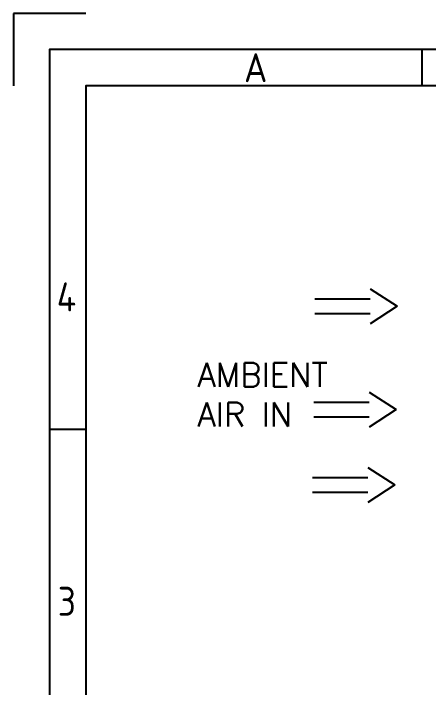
# Model space of a CAD drawing. Extents: x 17841 to 24164, y -6417 to 2983.
# Drawn here: x 17841 to 19063, y 999 to 2983 of the extents above; entities that cross this region are included whole.
import ezdxf
from ezdxf.enums import TextEntityAlignment as Align

# ---------------------------------------------------------------- set-up
doc = ezdxf.new("R2010")
doc.units = 0
doc.header["$LTSCALE"] = 5
doc.layers.get('0').update_dxf_attribs({"linetype": 'CONTINUOUS'})
doc.styles.add('ISOCP', font='isocp.shx')
doc.styles.get("Standard").update_dxf_attribs({"font": 'romans.shx', "height": 45})

msp = doc.modelspace()

# ---------------------------------------------------------------- linework, layer by layer
at = {"color": 0}
for p, q in [((17840.7, 2983.3), (17840.7, 2770.3)), ((18053.6, 2983.3), (17840.7, 2983.3)), ((19043.7, 2876.8), (19043.7, 2770.3)), ((18891.3, 2172.9), (18970.9, 2121.8)), ((18728.4, 2143.5), (18891.3, 2143.5)), ((18970.9, 2121.8), (18891.3, 2070)), ((18891.3, 2099.4), (18728.4, 2099.4)), ((18888, 1868.4), (18967.6, 1817.2)), ((18725.1, 1839), (18888, 1839)), ((18967.6, 1817.2), (18888, 1765.5)), ((18888, 1794.9), (18725.1, 1794.9)), ((18053.6, 1759), (17947.2, 1759)), ((18884.6, 1646.9), (18964.2, 1595.7)), ((18721.6, 1617.5), (18884.6, 1617.5)), ((18964.2, 1595.7), (18884.6, 1544)), ((18884.6, 1573.4), (18721.6, 1573.4))]:
    msp.add_line(p, q, dxfattribs=at)
for points in [[(24057.8, -1381.5), (24057.8, 2876.8), (17947.2, 2876.8), (17947.2, -1381.5)], [(23951.4, -1275), (23951.4, 2770.3), (18053.6, 2770.3), (18053.6, -1275)]]:
    msp.add_lwpolyline(points, close=True, dxfattribs=at)

# ---------------------------------------------------------------- texts
at = {"color": 0, "style": 'ISOCP'}
for s, p in [('A', (18554, 2823.6)), ('4', (17996.7, 2149.1)), ('3', (17997.9, 1253.3))]:
    msp.add_text(s, height=85.2, dxfattribs=at).set_placement(p, align=Align.MIDDLE)
at = {"color": 0, "insert": (18382.7, 1954.6), "char_height": 70, "width": 518.635, "attachment_point": 1}
msp.add_mtext('AMBIENT AIR IN', dxfattribs=at)

doc.saveas('drawing.dxf')
